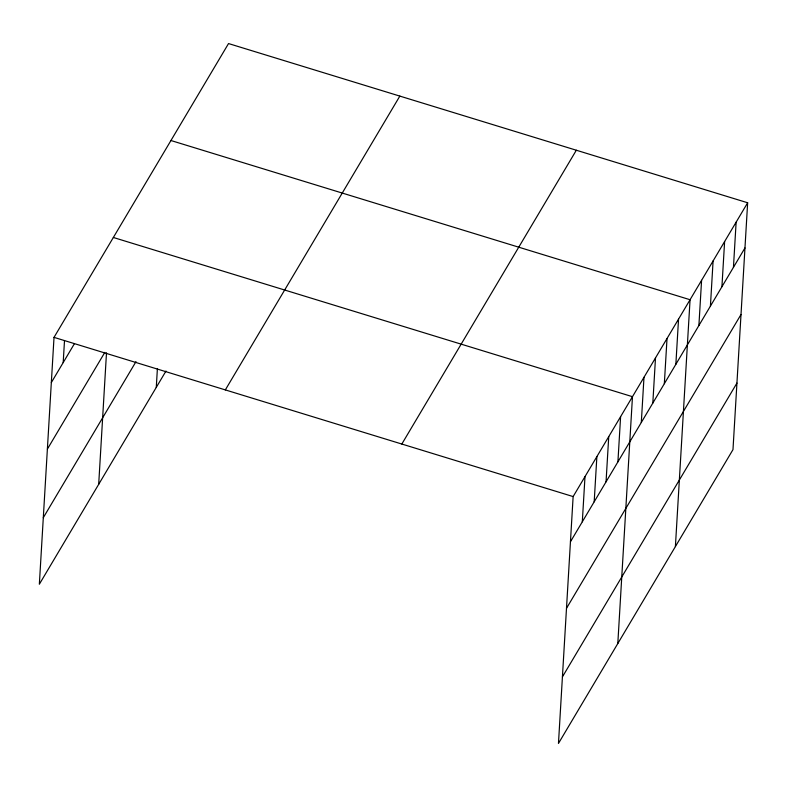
<?xml version="1.0" encoding="UTF-8"?>
<svg xmlns="http://www.w3.org/2000/svg" width="787" height="787" viewBox="0 0 787 787"><rect width="100%" height="100%" fill="white"/><g stroke="black" fill="none" stroke-linecap="round" stroke-linejoin="round"><path stroke-width="1.18" d="M747.65 202.771L573.133 496.577L558.465 743.44L732.982 449.633L747.65 202.771L228.535 43.56L54.018 337.367L39.35 584.229L165.978 371.051M63.196 362.581L64.504 340.594M98.69 484.339L106.501 352.822M156.279 387.381L157.39 368.7M582.311 521.791L584.997 476.597M594.185 501.811L596.871 456.617M606.049 481.831L608.735 436.647M617.913 461.851L620.599 416.667M617.805 643.55L632.473 396.687L113.348 237.477M641.307 422.481L643.982 377.288M652.817 403.092L655.502 357.898M664.336 383.702L667.022 338.508M675.856 364.302L678.542 319.119M675.394 546.591L690.061 299.729L170.946 140.519M698.895 325.523L701.581 280.339M710.415 306.133L713.091 260.94M721.925 286.743L724.611 241.55M733.445 267.344L736.13 222.16M51.332 382.561L74.44 343.653M47.377 449.111L104.838 352.369M43.305 517.679L135.984 361.646M225.328 389.909L399.845 96.093M401.823 444.045L576.34 150.228M570.447 541.771L744.964 247.954M566.492 608.321L741.01 314.505M562.42 676.889L736.937 383.082M54.018 337.367L573.133 496.577"/></g></svg>
